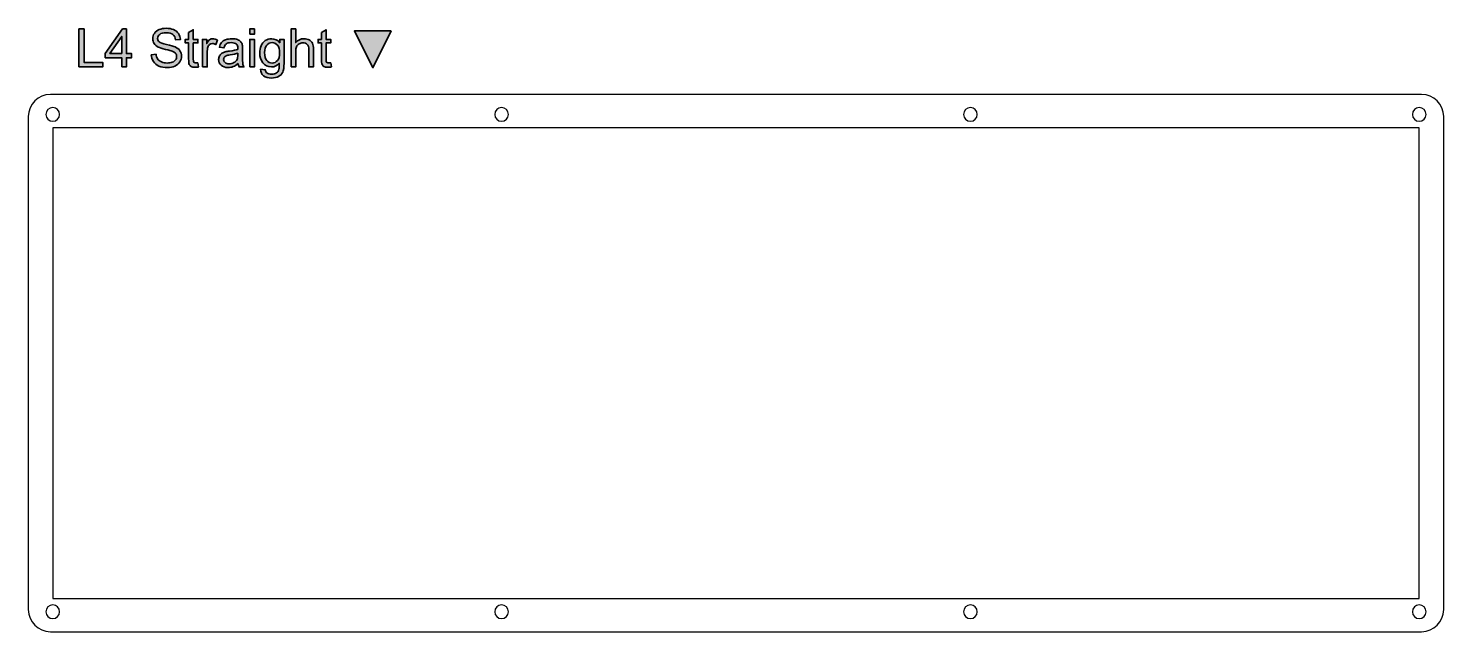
# Model space of a CAD drawing. Header units: millimetres. Extents: x 800 to 1120, y 479 to 616.
import ezdxf

# ---------------------------------------------------------------- set-up
doc = ezdxf.new("R2010")
doc.units = ezdxf.units.MM
doc.header["$MEASUREMENT"] = 0

# ---------------------------------------------------------------- blocks, each defined once
blk = doc.blocks.new('block 2')
at = {"color": 7, "lineweight": 25, "true_color": 0xffffff}
blk.add_open_spline([(1119.99, 484.22), (1119.99, 481.45), (1117.75, 479.22), (1114.99, 479.22), (1114.99, 479.22), (805.01, 479.22), (805.01, 479.22), (802.25, 479.22), (800.01, 481.45), (800.01, 484.22), (800.01, 484.22), (800.01, 595.78), (800.01, 595.78), (800.01, 598.55), (802.25, 600.78), (805.01, 600.78), (805.01, 600.78), (1114.99, 600.78), (1114.99, 600.78), (1117.75, 600.78), (1119.99, 598.55), (1119.99, 595.78), (1119.99, 595.78), (1119.99, 484.22), (1119.99, 484.22)], degree=3, knots=[0, 0, 0, 0, 1, 1, 1, 2, 2, 2, 3, 3, 3, 4, 4, 4, 5, 5, 5, 6, 6, 6, 7, 7, 7, 8, 8, 8, 8], dxfattribs=at)
blk = doc.blocks.new('block 3')
at = {"color": 7, "lineweight": 25, "true_color": 0xffffff}
blk.add_lwpolyline([(805.54, 486.74), (1114.46, 486.74), (1114.46, 593.26), (805.54, 593.26), (805.54, 486.74)], dxfattribs=at)
blk = doc.blocks.new('block 4')
at = {"color": 7, "lineweight": 25, "true_color": 0xffffff}
blk.add_open_spline([(905.46, 483.74), (905.46, 484.6), (906.15, 485.29), (907.01, 485.29), (907.86, 485.29), (908.56, 484.6), (908.56, 483.74), (908.56, 482.88), (907.86, 482.19), (907.01, 482.19), (906.15, 482.19), (905.46, 482.88), (905.46, 483.74), (905.46, 483.74), (905.46, 483.74), (905.46, 483.74)], degree=3, knots=[0, 0, 0, 0, 1, 1, 1, 2, 2, 2, 3, 3, 3, 4, 4, 4, 5, 5, 5, 5], dxfattribs=at)
blk = doc.blocks.new('block 5')
at = {"color": 7, "lineweight": 25, "true_color": 0xffffff}
blk.add_open_spline([(1011.44, 596.26), (1011.44, 597.12), (1012.14, 597.81), (1012.99, 597.81), (1013.85, 597.81), (1014.54, 597.12), (1014.54, 596.26), (1014.54, 595.4), (1013.85, 594.71), (1012.99, 594.71), (1012.14, 594.71), (1011.44, 595.4), (1011.44, 596.26), (1011.44, 596.26), (1011.44, 596.26), (1011.44, 596.26)], degree=3, knots=[0, 0, 0, 0, 1, 1, 1, 2, 2, 2, 3, 3, 3, 4, 4, 4, 5, 5, 5, 5], dxfattribs=at)
blk = doc.blocks.new('block 6')
at = {"color": 7, "lineweight": 25, "true_color": 0xffffff}
blk.add_open_spline([(905.46, 596.26), (905.46, 597.12), (906.15, 597.81), (907.01, 597.81), (907.86, 597.81), (908.56, 597.12), (908.56, 596.26), (908.56, 595.4), (907.86, 594.71), (907.01, 594.71), (906.15, 594.71), (905.46, 595.4), (905.46, 596.26), (905.46, 596.26), (905.46, 596.26), (905.46, 596.26)], degree=3, knots=[0, 0, 0, 0, 1, 1, 1, 2, 2, 2, 3, 3, 3, 4, 4, 4, 5, 5, 5, 5], dxfattribs=at)
blk = doc.blocks.new('block 7')
at = {"color": 7, "lineweight": 25, "true_color": 0xffffff}
blk.add_open_spline([(1011.44, 483.74), (1011.44, 484.6), (1012.14, 485.29), (1012.99, 485.29), (1013.85, 485.29), (1014.54, 484.6), (1014.54, 483.74), (1014.54, 482.88), (1013.85, 482.19), (1012.99, 482.19), (1012.14, 482.19), (1011.44, 482.88), (1011.44, 483.74), (1011.44, 483.74), (1011.44, 483.74), (1011.44, 483.74)], degree=3, knots=[0, 0, 0, 0, 1, 1, 1, 2, 2, 2, 3, 3, 3, 4, 4, 4, 5, 5, 5, 5], dxfattribs=at)
blk = doc.blocks.new('block 8')
at = {"color": 7, "lineweight": 25, "true_color": 0xffffff}
blk.add_open_spline([(803.99, 483.74), (803.99, 484.6), (804.68, 485.29), (805.54, 485.29), (806.39, 485.29), (807.09, 484.6), (807.09, 483.74), (807.09, 482.88), (806.39, 482.19), (805.54, 482.19), (804.68, 482.19), (803.99, 482.88), (803.99, 483.74), (803.99, 483.74), (803.99, 483.74), (803.99, 483.74)], degree=3, knots=[0, 0, 0, 0, 1, 1, 1, 2, 2, 2, 3, 3, 3, 4, 4, 4, 5, 5, 5, 5], dxfattribs=at)
blk = doc.blocks.new('block 9')
at = {"color": 7, "lineweight": 25, "true_color": 0xffffff}
blk.add_open_spline([(1112.91, 596.26), (1112.91, 597.12), (1113.61, 597.81), (1114.46, 597.81), (1115.32, 597.81), (1116.01, 597.12), (1116.01, 596.26), (1116.01, 595.4), (1115.32, 594.71), (1114.46, 594.71), (1113.61, 594.71), (1112.91, 595.4), (1112.91, 596.26), (1112.91, 596.26), (1112.91, 596.26), (1112.91, 596.26)], degree=3, knots=[0, 0, 0, 0, 1, 1, 1, 2, 2, 2, 3, 3, 3, 4, 4, 4, 5, 5, 5, 5], dxfattribs=at)
blk = doc.blocks.new('block 10')
at = {"color": 7, "lineweight": 25, "true_color": 0xffffff}
blk.add_open_spline([(803.99, 596.26), (803.99, 597.12), (804.68, 597.81), (805.54, 597.81), (806.39, 597.81), (807.09, 597.12), (807.09, 596.26), (807.09, 595.4), (806.39, 594.71), (805.54, 594.71), (804.68, 594.71), (803.99, 595.4), (803.99, 596.26), (803.99, 596.26), (803.99, 596.26), (803.99, 596.26)], degree=3, knots=[0, 0, 0, 0, 1, 1, 1, 2, 2, 2, 3, 3, 3, 4, 4, 4, 5, 5, 5, 5], dxfattribs=at)
blk = doc.blocks.new('block 11')
at = {"color": 7, "lineweight": 25, "true_color": 0xffffff}
blk.add_open_spline([(1112.91, 483.74), (1112.91, 484.6), (1113.61, 485.29), (1114.46, 485.29), (1115.32, 485.29), (1116.01, 484.6), (1116.01, 483.74), (1116.01, 482.88), (1115.32, 482.19), (1114.46, 482.19), (1113.61, 482.19), (1112.91, 482.88), (1112.91, 483.74), (1112.91, 483.74), (1112.91, 483.74), (1112.91, 483.74)], degree=3, knots=[0, 0, 0, 0, 1, 1, 1, 2, 2, 2, 3, 3, 3, 4, 4, 4, 5, 5, 5, 5], dxfattribs=at)
blk = doc.blocks.new('block 12')
at = {"true_color": 0xed1c24}
h = blk.add_hatch(color=240, dxfattribs=at)
h.dxf.hatch_style = 2
h.paths.add_polyline_path([(811.47, 607.02), (811.47, 615.61), (812.61, 615.61), (812.61, 608.04), (816.84, 608.04), (816.84, 607.02)])
h = blk.add_hatch(color=240, dxfattribs=at)
h.dxf.hatch_style = 2
h.paths.add_polyline_path([(821.14, 607.02), (821.14, 609.08), (817.42, 609.08), (817.42, 610.05), (821.34, 615.61), (822.2, 615.61), (822.2, 610.05), (823.36, 610.05), (823.36, 609.08), (822.2, 609.08), (822.2, 607.02)])
h.paths.add_polyline_path([(821.14, 610.05), (821.14, 613.92), (818.46, 610.05)])
h = blk.add_hatch(color=240, dxfattribs=at)
h.dxf.hatch_style = 2
edge = h.paths.add_edge_path()
edge.add_spline(control_points=[(827.81, 609.78), (827.81, 609.78), (828.88, 609.88), (828.88, 609.88), (828.94, 609.45), (829.05, 609.1), (829.24, 608.82), (829.42, 608.54), (829.71, 608.32), (830.1, 608.15), (830.49, 607.98), (830.93, 607.9), (831.42, 607.9), (831.86, 607.9), (832.24, 607.96), (832.57, 608.09), (832.9, 608.22), (833.15, 608.4), (833.31, 608.62), (833.47, 608.85), (833.55, 609.09), (833.55, 609.36), (833.55, 609.63), (833.48, 609.86), (833.32, 610.06), (833.16, 610.26), (832.91, 610.43), (832.55, 610.57), (832.32, 610.66), (831.81, 610.8), (831.02, 610.99), (830.23, 611.18), (829.68, 611.36), (829.36, 611.52), (828.95, 611.74), (828.64, 612.01), (828.44, 612.32), (828.24, 612.64), (828.14, 613), (828.14, 613.39), (828.14, 613.83), (828.26, 614.23), (828.51, 614.61), (828.76, 614.99), (829.12, 615.27), (829.59, 615.47), (830.06, 615.66), (830.59, 615.76), (831.16, 615.76), (831.8, 615.76), (832.36, 615.66), (832.85, 615.45), (833.33, 615.25), (833.71, 614.95), (833.97, 614.55), (834.23, 614.15), (834.37, 613.7), (834.39, 613.19), (834.39, 613.19), (833.3, 613.11), (833.3, 613.11), (833.24, 613.65), (833.05, 614.07), (832.71, 614.34), (832.37, 614.62), (831.87, 614.76), (831.21, 614.76), (830.52, 614.76), (830.02, 614.63), (829.71, 614.38), (829.39, 614.13), (829.24, 613.82), (829.24, 613.47), (829.24, 613.16), (829.35, 612.91), (829.57, 612.71), (829.79, 612.51), (830.36, 612.3), (831.28, 612.1), (832.21, 611.89), (832.84, 611.7), (833.19, 611.55), (833.69, 611.32), (834.05, 611.03), (834.29, 610.67), (834.53, 610.32), (834.65, 609.91), (834.65, 609.45), (834.65, 608.99), (834.52, 608.56), (834.26, 608.16), (834, 607.75), (833.62, 607.44), (833.13, 607.21), (832.64, 606.99), (832.09, 606.88), (831.47, 606.88), (830.7, 606.88), (830.05, 606.99), (829.52, 607.22), (829, 607.44), (828.58, 607.78), (828.28, 608.24), (827.99, 608.69), (827.83, 609.21), (827.81, 609.78)], knot_values=[0, 0, 0, 0, 1, 1, 1, 2, 2, 2, 3, 3, 3, 4, 4, 4, 5, 5, 5, 6, 6, 6, 7, 7, 7, 8, 8, 8, 9, 9, 9, 10, 10, 10, 11, 11, 11, 12, 12, 12, 13, 13, 13, 14, 14, 14, 15, 15, 15, 16, 16, 16, 17, 17, 17, 18, 18, 18, 19, 19, 19, 20, 20, 20, 21, 21, 21, 22, 22, 22, 23, 23, 23, 24, 24, 24, 25, 25, 25, 26, 26, 26, 27, 27, 27, 28, 28, 28, 29, 29, 29, 30, 30, 30, 31, 31, 31, 32, 32, 32, 33, 33, 33, 34, 34, 34, 35, 35, 35, 35], degree=3, periodic=1)
h = blk.add_hatch(color=240, dxfattribs=at)
h.dxf.hatch_style = 2
edge = h.paths.add_edge_path()
edge.add_spline(control_points=[(838.37, 607.97), (838.37, 607.97), (838.52, 607.04), (838.52, 607.04), (838.23, 606.97), (837.96, 606.94), (837.73, 606.94), (837.34, 606.94), (837.05, 607), (836.84, 607.12), (836.62, 607.24), (836.48, 607.4), (836.39, 607.6), (836.3, 607.8), (836.26, 608.21), (836.26, 608.85), (836.26, 608.85), (836.26, 612.43), (836.26, 612.43), (836.26, 612.43), (835.49, 612.43), (835.49, 612.43), (835.49, 612.43), (835.49, 613.25), (835.49, 613.25), (835.49, 613.25), (836.26, 613.25), (836.26, 613.25), (836.26, 613.25), (836.26, 614.79), (836.26, 614.79), (836.26, 614.79), (837.31, 615.42), (837.31, 615.42), (837.31, 615.42), (837.31, 613.25), (837.31, 613.25), (837.31, 613.25), (838.37, 613.25), (838.37, 613.25), (838.37, 613.25), (838.37, 612.43), (838.37, 612.43), (838.37, 612.43), (837.31, 612.43), (837.31, 612.43), (837.31, 612.43), (837.31, 608.79), (837.31, 608.79), (837.31, 608.49), (837.33, 608.29), (837.37, 608.21), (837.4, 608.12), (837.46, 608.05), (837.55, 608), (837.63, 607.95), (837.75, 607.93), (837.91, 607.93), (838.03, 607.93), (838.18, 607.94), (838.37, 607.97)], knot_values=[0, 0, 0, 0, 1, 1, 1, 2, 2, 2, 3, 3, 3, 4, 4, 4, 5, 5, 5, 6, 6, 6, 7, 7, 7, 8, 8, 8, 9, 9, 9, 10, 10, 10, 11, 11, 11, 12, 12, 12, 13, 13, 13, 14, 14, 14, 15, 15, 15, 16, 16, 16, 17, 17, 17, 18, 18, 18, 19, 19, 19, 20, 20, 20, 20], degree=3, periodic=1)
h = blk.add_hatch(color=240, dxfattribs=at)
h.dxf.hatch_style = 2
h.paths.add_polyline_path([(850.08, 614.4), (850.08, 615.61), (851.13, 615.61), (851.13, 614.4)])
h.paths.add_polyline_path([(850.08, 607.02), (850.08, 613.25), (851.13, 613.25), (851.13, 607.02)])
h = blk.add_hatch(color=240, dxfattribs=at)
h.dxf.hatch_style = 2
edge = h.paths.add_edge_path()
edge.add_spline(control_points=[(859.41, 607.02), (859.41, 607.02), (859.41, 615.61), (859.41, 615.61), (859.41, 615.61), (860.47, 615.61), (860.47, 615.61), (860.47, 615.61), (860.47, 612.53), (860.47, 612.53), (860.96, 613.1), (861.58, 613.39), (862.33, 613.39), (862.79, 613.39), (863.19, 613.3), (863.53, 613.11), (863.87, 612.93), (864.11, 612.68), (864.26, 612.36), (864.41, 612.04), (864.48, 611.58), (864.48, 610.97), (864.48, 610.97), (864.48, 607.02), (864.48, 607.02), (864.48, 607.02), (863.43, 607.02), (863.43, 607.02), (863.43, 607.02), (863.43, 610.97), (863.43, 610.97), (863.43, 611.49), (863.31, 611.88), (863.08, 612.12), (862.85, 612.36), (862.53, 612.48), (862.11, 612.48), (861.8, 612.48), (861.51, 612.4), (861.23, 612.24), (860.96, 612.07), (860.76, 611.85), (860.64, 611.58), (860.53, 611.3), (860.47, 610.92), (860.47, 610.43), (860.47, 610.43), (860.47, 607.02), (860.47, 607.02), (860.47, 607.02), (859.41, 607.02), (859.41, 607.02)], knot_values=[0, 0, 0, 0, 1, 1, 1, 2, 2, 2, 3, 3, 3, 4, 4, 4, 5, 5, 5, 6, 6, 6, 7, 7, 7, 8, 8, 8, 9, 9, 9, 10, 10, 10, 11, 11, 11, 12, 12, 12, 13, 13, 13, 14, 14, 14, 15, 15, 15, 16, 16, 16, 17, 17, 17, 17], degree=3, periodic=1)
h = blk.add_hatch(color=240, dxfattribs=at)
h.dxf.hatch_style = 2
edge = h.paths.add_edge_path()
edge.add_spline(control_points=[(868.39, 607.97), (868.39, 607.97), (868.54, 607.04), (868.54, 607.04), (868.24, 606.97), (867.98, 606.94), (867.74, 606.94), (867.36, 606.94), (867.06, 607), (866.85, 607.12), (866.64, 607.24), (866.49, 607.4), (866.41, 607.6), (866.32, 607.8), (866.28, 608.21), (866.28, 608.85), (866.28, 608.85), (866.28, 612.43), (866.28, 612.43), (866.28, 612.43), (865.51, 612.43), (865.51, 612.43), (865.51, 612.43), (865.51, 613.25), (865.51, 613.25), (865.51, 613.25), (866.28, 613.25), (866.28, 613.25), (866.28, 613.25), (866.28, 614.79), (866.28, 614.79), (866.28, 614.79), (867.33, 615.42), (867.33, 615.42), (867.33, 615.42), (867.33, 613.25), (867.33, 613.25), (867.33, 613.25), (868.39, 613.25), (868.39, 613.25), (868.39, 613.25), (868.39, 612.43), (868.39, 612.43), (868.39, 612.43), (867.33, 612.43), (867.33, 612.43), (867.33, 612.43), (867.33, 608.79), (867.33, 608.79), (867.33, 608.49), (867.35, 608.29), (867.38, 608.21), (867.42, 608.12), (867.48, 608.05), (867.57, 608), (867.65, 607.95), (867.77, 607.93), (867.93, 607.93), (868.04, 607.93), (868.2, 607.94), (868.39, 607.97)], knot_values=[0, 0, 0, 0, 1, 1, 1, 2, 2, 2, 3, 3, 3, 4, 4, 4, 5, 5, 5, 6, 6, 6, 7, 7, 7, 8, 8, 8, 9, 9, 9, 10, 10, 10, 11, 11, 11, 12, 12, 12, 13, 13, 13, 14, 14, 14, 15, 15, 15, 16, 16, 16, 17, 17, 17, 18, 18, 18, 19, 19, 19, 20, 20, 20, 20], degree=3, periodic=1)
h = blk.add_hatch(color=240, dxfattribs=at)
h.dxf.hatch_style = 2
h.paths.add_polyline_path([(882.06, 615.16), (877.9, 606.84), (873.74, 615.16)])
h = blk.add_hatch(color=240, dxfattribs=at)
h.dxf.hatch_style = 2
edge = h.paths.add_edge_path()
edge.add_spline(control_points=[(839.39, 607.02), (839.39, 607.02), (839.39, 613.25), (839.39, 613.25), (839.39, 613.25), (840.34, 613.25), (840.34, 613.25), (840.34, 613.25), (840.34, 612.3), (840.34, 612.3), (840.58, 612.74), (840.81, 613.04), (841.01, 613.18), (841.22, 613.32), (841.44, 613.39), (841.69, 613.39), (842.04, 613.39), (842.4, 613.27), (842.77, 613.05), (842.77, 613.05), (842.41, 612.07), (842.41, 612.07), (842.15, 612.22), (841.89, 612.3), (841.63, 612.3), (841.4, 612.3), (841.2, 612.23), (841.01, 612.09), (840.83, 611.95), (840.7, 611.76), (840.62, 611.51), (840.5, 611.14), (840.45, 610.73), (840.45, 610.28), (840.45, 610.28), (840.45, 607.02), (840.45, 607.02), (840.45, 607.02), (839.39, 607.02), (839.39, 607.02)], knot_values=[0, 0, 0, 0, 1, 1, 1, 2, 2, 2, 3, 3, 3, 4, 4, 4, 5, 5, 5, 6, 6, 6, 7, 7, 7, 8, 8, 8, 9, 9, 9, 10, 10, 10, 11, 11, 11, 12, 12, 12, 13, 13, 13, 13], degree=3, periodic=1)
h = blk.add_hatch(color=240, dxfattribs=at)
h.dxf.hatch_style = 2
edge = h.paths.add_edge_path()
edge.add_spline(control_points=[(847.46, 607.79), (847.07, 607.46), (846.69, 607.23), (846.33, 607.09), (845.97, 606.95), (845.58, 606.88), (845.17, 606.88), (844.48, 606.88), (843.96, 607.05), (843.59, 607.38), (843.22, 607.72), (843.04, 608.15), (843.04, 608.66), (843.04, 608.97), (843.11, 609.25), (843.25, 609.5), (843.39, 609.75), (843.57, 609.95), (843.79, 610.11), (844.02, 610.26), (844.27, 610.37), (844.55, 610.45), (844.76, 610.51), (845.07, 610.56), (845.49, 610.61), (846.34, 610.71), (846.97, 610.83), (847.37, 610.97), (847.37, 611.12), (847.38, 611.21), (847.38, 611.25), (847.38, 611.68), (847.28, 611.98), (847.08, 612.16), (846.81, 612.4), (846.41, 612.51), (845.88, 612.51), (845.38, 612.51), (845.01, 612.43), (844.78, 612.25), (844.54, 612.08), (844.37, 611.77), (844.25, 611.33), (844.25, 611.33), (843.22, 611.47), (843.22, 611.47), (843.32, 611.91), (843.47, 612.27), (843.69, 612.54), (843.9, 612.81), (844.21, 613.02), (844.62, 613.17), (845.02, 613.31), (845.49, 613.39), (846.03, 613.39), (846.56, 613.39), (846.99, 613.32), (847.32, 613.2), (847.66, 613.07), (847.9, 612.92), (848.06, 612.73), (848.21, 612.54), (848.32, 612.3), (848.38, 612.01), (848.42, 611.83), (848.44, 611.51), (848.44, 611.04), (848.44, 611.04), (848.44, 609.63), (848.44, 609.63), (848.44, 608.65), (848.46, 608.03), (848.5, 607.77), (848.55, 607.51), (848.64, 607.26), (848.77, 607.02), (848.77, 607.02), (847.67, 607.02), (847.67, 607.02), (847.56, 607.24), (847.49, 607.5), (847.46, 607.79)], knot_values=[0, 0, 0, 0, 1, 1, 1, 2, 2, 2, 3, 3, 3, 4, 4, 4, 5, 5, 5, 6, 6, 6, 7, 7, 7, 8, 8, 8, 9, 9, 9, 10, 10, 10, 11, 11, 11, 12, 12, 12, 13, 13, 13, 14, 14, 14, 15, 15, 15, 16, 16, 16, 17, 17, 17, 18, 18, 18, 19, 19, 19, 20, 20, 20, 21, 21, 21, 22, 22, 22, 23, 23, 23, 24, 24, 24, 25, 25, 25, 26, 26, 26, 27, 27, 27, 27], degree=3, periodic=1)
edge = h.paths.add_edge_path()
edge.add_spline(control_points=[(847.37, 610.15), (846.99, 609.99), (846.41, 609.86), (845.65, 609.75), (845.21, 609.69), (844.91, 609.62), (844.73, 609.54), (844.55, 609.46), (844.41, 609.35), (844.31, 609.19), (844.21, 609.04), (844.17, 608.88), (844.17, 608.69), (844.17, 608.41), (844.27, 608.18), (844.49, 607.99), (844.7, 607.8), (845.01, 607.71), (845.42, 607.71), (845.83, 607.71), (846.19, 607.8), (846.5, 607.98), (846.82, 608.15), (847.05, 608.4), (847.2, 608.71), (847.31, 608.94), (847.37, 609.3), (847.37, 609.76), (847.37, 609.76), (847.37, 610.15), (847.37, 610.15)], knot_values=[0, 0, 0, 0, 1, 1, 1, 2, 2, 2, 3, 3, 3, 4, 4, 4, 5, 5, 5, 6, 6, 6, 7, 7, 7, 8, 8, 8, 9, 9, 9, 10, 10, 10, 10], degree=3, periodic=1)
h = blk.add_hatch(color=240, dxfattribs=at)
h.dxf.hatch_style = 2
edge = h.paths.add_edge_path()
edge.add_spline(control_points=[(852.54, 606.51), (852.54, 606.51), (853.57, 606.36), (853.57, 606.36), (853.61, 606.04), (853.73, 605.81), (853.93, 605.66), (854.19, 605.47), (854.55, 605.37), (855, 605.37), (855.49, 605.37), (855.87, 605.47), (856.13, 605.66), (856.4, 605.86), (856.58, 606.13), (856.67, 606.48), (856.72, 606.7), (856.75, 607.15), (856.75, 607.84), (856.29, 607.3), (855.71, 607.02), (855.02, 607.02), (854.17, 607.02), (853.51, 607.33), (853.04, 607.95), (852.57, 608.57), (852.33, 609.31), (852.33, 610.17), (852.33, 610.76), (852.44, 611.31), (852.66, 611.81), (852.87, 612.32), (853.18, 612.7), (853.59, 612.98), (854, 613.25), (854.48, 613.39), (855.03, 613.39), (855.76, 613.39), (856.37, 613.09), (856.85, 612.5), (856.85, 612.5), (856.85, 613.25), (856.85, 613.25), (856.85, 613.25), (857.82, 613.25), (857.82, 613.25), (857.82, 613.25), (857.82, 607.87), (857.82, 607.87), (857.82, 606.9), (857.72, 606.21), (857.52, 605.81), (857.33, 605.4), (857.01, 605.08), (856.58, 604.85), (856.16, 604.62), (855.63, 604.5), (855.01, 604.5), (854.26, 604.5), (853.66, 604.67), (853.21, 605), (852.75, 605.33), (852.53, 605.84), (852.54, 606.51)], knot_values=[0, 0, 0, 0, 1, 1, 1, 2, 2, 2, 3, 3, 3, 4, 4, 4, 5, 5, 5, 6, 6, 6, 7, 7, 7, 8, 8, 8, 9, 9, 9, 10, 10, 10, 11, 11, 11, 12, 12, 12, 13, 13, 13, 14, 14, 14, 15, 15, 15, 16, 16, 16, 17, 17, 17, 18, 18, 18, 19, 19, 19, 20, 20, 20, 21, 21, 21, 21], degree=3, periodic=1)
edge = h.paths.add_edge_path()
edge.add_spline(control_points=[(853.42, 610.25), (853.42, 609.43), (853.58, 608.83), (853.9, 608.46), (854.23, 608.08), (854.63, 607.9), (855.12, 607.9), (855.61, 607.9), (856.01, 608.08), (856.34, 608.46), (856.67, 608.83), (856.83, 609.41), (856.83, 610.21), (856.83, 610.97), (856.67, 611.55), (856.33, 611.93), (855.99, 612.32), (855.58, 612.51), (855.11, 612.51), (854.64, 612.51), (854.24, 612.32), (853.91, 611.94), (853.58, 611.56), (853.42, 611), (853.42, 610.25)], knot_values=[0, 0, 0, 0, 1, 1, 1, 2, 2, 2, 3, 3, 3, 4, 4, 4, 5, 5, 5, 6, 6, 6, 7, 7, 7, 8, 8, 8, 8], degree=3, periodic=1)
at = {"color": 240, "lineweight": 35, "true_color": 0xed1c24}
for points in [[(811.47, 607.02), (811.47, 615.61), (812.61, 615.61), (812.61, 608.04), (816.84, 608.04), (816.84, 607.02), (811.47, 607.02)], [(821.14, 607.02), (821.14, 609.08), (817.42, 609.08), (817.42, 610.05), (821.34, 615.61), (822.2, 615.61), (822.2, 610.05), (823.36, 610.05), (823.36, 609.08), (822.2, 609.08), (822.2, 607.02), (821.14, 607.02)], [(850.08, 614.4), (850.08, 615.61), (851.13, 615.61), (851.13, 614.4), (850.08, 614.4)], [(882.06, 615.16), (877.9, 606.84), (873.74, 615.16), (882.06, 615.16)], [(821.14, 610.05), (821.14, 613.92), (818.46, 610.05), (821.14, 610.05)], [(850.08, 607.02), (850.08, 613.25), (851.13, 613.25), (851.13, 607.02), (850.08, 607.02)]]:
    blk.add_lwpolyline(points, dxfattribs=at)
for points, knots in [([(827.81, 609.78), (827.81, 609.78), (828.88, 609.88), (828.88, 609.88), (828.94, 609.45), (829.05, 609.1), (829.24, 608.82), (829.42, 608.54), (829.71, 608.32), (830.1, 608.15), (830.49, 607.98), (830.93, 607.9), (831.42, 607.9), (831.86, 607.9), (832.24, 607.96), (832.57, 608.09), (832.9, 608.22), (833.15, 608.4), (833.31, 608.62), (833.47, 608.85), (833.55, 609.09), (833.55, 609.36), (833.55, 609.63), (833.48, 609.86), (833.32, 610.06), (833.16, 610.26), (832.91, 610.43), (832.55, 610.57), (832.32, 610.66), (831.81, 610.8), (831.02, 610.99), (830.23, 611.18), (829.68, 611.36), (829.36, 611.52), (828.95, 611.74), (828.64, 612.01), (828.44, 612.32), (828.24, 612.64), (828.14, 613), (828.14, 613.39), (828.14, 613.83), (828.26, 614.23), (828.51, 614.61), (828.76, 614.99), (829.12, 615.27), (829.59, 615.47), (830.06, 615.66), (830.59, 615.76), (831.16, 615.76), (831.8, 615.76), (832.36, 615.66), (832.85, 615.45), (833.33, 615.25), (833.71, 614.95), (833.97, 614.55), (834.23, 614.15), (834.37, 613.7), (834.39, 613.19), (834.39, 613.19), (833.3, 613.11), (833.3, 613.11), (833.24, 613.65), (833.05, 614.07), (832.71, 614.34), (832.37, 614.62), (831.87, 614.76), (831.21, 614.76), (830.52, 614.76), (830.02, 614.63), (829.71, 614.38), (829.39, 614.13), (829.24, 613.82), (829.24, 613.47), (829.24, 613.16), (829.35, 612.91), (829.57, 612.71), (829.79, 612.51), (830.36, 612.3), (831.28, 612.1), (832.21, 611.89), (832.84, 611.7), (833.19, 611.55), (833.69, 611.32), (834.05, 611.03), (834.29, 610.67), (834.53, 610.32), (834.65, 609.91), (834.65, 609.45), (834.65, 608.99), (834.52, 608.56), (834.26, 608.16), (834, 607.75), (833.62, 607.44), (833.13, 607.21), (832.64, 606.99), (832.09, 606.88), (831.47, 606.88), (830.7, 606.88), (830.05, 606.99), (829.52, 607.22), (829, 607.44), (828.58, 607.78), (828.28, 608.24), (827.99, 608.69), (827.83, 609.21), (827.81, 609.78)], [0, 0, 0, 0, 1, 1, 1, 2, 2, 2, 3, 3, 3, 4, 4, 4, 5, 5, 5, 6, 6, 6, 7, 7, 7, 8, 8, 8, 9, 9, 9, 10, 10, 10, 11, 11, 11, 12, 12, 12, 13, 13, 13, 14, 14, 14, 15, 15, 15, 16, 16, 16, 17, 17, 17, 18, 18, 18, 19, 19, 19, 20, 20, 20, 21, 21, 21, 22, 22, 22, 23, 23, 23, 24, 24, 24, 25, 25, 25, 26, 26, 26, 27, 27, 27, 28, 28, 28, 29, 29, 29, 30, 30, 30, 31, 31, 31, 32, 32, 32, 33, 33, 33, 34, 34, 34, 35, 35, 35, 35]), ([(838.37, 607.97), (838.37, 607.97), (838.52, 607.04), (838.52, 607.04), (838.23, 606.97), (837.96, 606.94), (837.73, 606.94), (837.34, 606.94), (837.05, 607), (836.84, 607.12), (836.62, 607.24), (836.48, 607.4), (836.39, 607.6), (836.3, 607.8), (836.26, 608.21), (836.26, 608.85), (836.26, 608.85), (836.26, 612.43), (836.26, 612.43), (836.26, 612.43), (835.49, 612.43), (835.49, 612.43), (835.49, 612.43), (835.49, 613.25), (835.49, 613.25), (835.49, 613.25), (836.26, 613.25), (836.26, 613.25), (836.26, 613.25), (836.26, 614.79), (836.26, 614.79), (836.26, 614.79), (837.31, 615.42), (837.31, 615.42), (837.31, 615.42), (837.31, 613.25), (837.31, 613.25), (837.31, 613.25), (838.37, 613.25), (838.37, 613.25), (838.37, 613.25), (838.37, 612.43), (838.37, 612.43), (838.37, 612.43), (837.31, 612.43), (837.31, 612.43), (837.31, 612.43), (837.31, 608.79), (837.31, 608.79), (837.31, 608.49), (837.33, 608.29), (837.37, 608.21), (837.4, 608.12), (837.46, 608.05), (837.55, 608), (837.63, 607.95), (837.75, 607.93), (837.91, 607.93), (838.03, 607.93), (838.18, 607.94), (838.37, 607.97)], [0, 0, 0, 0, 1, 1, 1, 2, 2, 2, 3, 3, 3, 4, 4, 4, 5, 5, 5, 6, 6, 6, 7, 7, 7, 8, 8, 8, 9, 9, 9, 10, 10, 10, 11, 11, 11, 12, 12, 12, 13, 13, 13, 14, 14, 14, 15, 15, 15, 16, 16, 16, 17, 17, 17, 18, 18, 18, 19, 19, 19, 20, 20, 20, 20]), ([(859.41, 607.02), (859.41, 607.02), (859.41, 615.61), (859.41, 615.61), (859.41, 615.61), (860.47, 615.61), (860.47, 615.61), (860.47, 615.61), (860.47, 612.53), (860.47, 612.53), (860.96, 613.1), (861.58, 613.39), (862.33, 613.39), (862.79, 613.39), (863.19, 613.3), (863.53, 613.11), (863.87, 612.93), (864.11, 612.68), (864.26, 612.36), (864.41, 612.04), (864.48, 611.58), (864.48, 610.97), (864.48, 610.97), (864.48, 607.02), (864.48, 607.02), (864.48, 607.02), (863.43, 607.02), (863.43, 607.02), (863.43, 607.02), (863.43, 610.97), (863.43, 610.97), (863.43, 611.49), (863.31, 611.88), (863.08, 612.12), (862.85, 612.36), (862.53, 612.48), (862.11, 612.48), (861.8, 612.48), (861.51, 612.4), (861.23, 612.24), (860.96, 612.07), (860.76, 611.85), (860.64, 611.58), (860.53, 611.3), (860.47, 610.92), (860.47, 610.43), (860.47, 610.43), (860.47, 607.02), (860.47, 607.02), (860.47, 607.02), (859.41, 607.02), (859.41, 607.02)], [0, 0, 0, 0, 1, 1, 1, 2, 2, 2, 3, 3, 3, 4, 4, 4, 5, 5, 5, 6, 6, 6, 7, 7, 7, 8, 8, 8, 9, 9, 9, 10, 10, 10, 11, 11, 11, 12, 12, 12, 13, 13, 13, 14, 14, 14, 15, 15, 15, 16, 16, 16, 17, 17, 17, 17]), ([(868.39, 607.97), (868.39, 607.97), (868.54, 607.04), (868.54, 607.04), (868.24, 606.97), (867.98, 606.94), (867.74, 606.94), (867.36, 606.94), (867.06, 607), (866.85, 607.12), (866.64, 607.24), (866.49, 607.4), (866.41, 607.6), (866.32, 607.8), (866.28, 608.21), (866.28, 608.85), (866.28, 608.85), (866.28, 612.43), (866.28, 612.43), (866.28, 612.43), (865.51, 612.43), (865.51, 612.43), (865.51, 612.43), (865.51, 613.25), (865.51, 613.25), (865.51, 613.25), (866.28, 613.25), (866.28, 613.25), (866.28, 613.25), (866.28, 614.79), (866.28, 614.79), (866.28, 614.79), (867.33, 615.42), (867.33, 615.42), (867.33, 615.42), (867.33, 613.25), (867.33, 613.25), (867.33, 613.25), (868.39, 613.25), (868.39, 613.25), (868.39, 613.25), (868.39, 612.43), (868.39, 612.43), (868.39, 612.43), (867.33, 612.43), (867.33, 612.43), (867.33, 612.43), (867.33, 608.79), (867.33, 608.79), (867.33, 608.49), (867.35, 608.29), (867.38, 608.21), (867.42, 608.12), (867.48, 608.05), (867.57, 608), (867.65, 607.95), (867.77, 607.93), (867.93, 607.93), (868.04, 607.93), (868.2, 607.94), (868.39, 607.97)], [0, 0, 0, 0, 1, 1, 1, 2, 2, 2, 3, 3, 3, 4, 4, 4, 5, 5, 5, 6, 6, 6, 7, 7, 7, 8, 8, 8, 9, 9, 9, 10, 10, 10, 11, 11, 11, 12, 12, 12, 13, 13, 13, 14, 14, 14, 15, 15, 15, 16, 16, 16, 17, 17, 17, 18, 18, 18, 19, 19, 19, 20, 20, 20, 20]), ([(839.39, 607.02), (839.39, 607.02), (839.39, 613.25), (839.39, 613.25), (839.39, 613.25), (840.34, 613.25), (840.34, 613.25), (840.34, 613.25), (840.34, 612.3), (840.34, 612.3), (840.58, 612.74), (840.81, 613.04), (841.01, 613.18), (841.22, 613.32), (841.44, 613.39), (841.69, 613.39), (842.04, 613.39), (842.4, 613.27), (842.77, 613.05), (842.77, 613.05), (842.41, 612.07), (842.41, 612.07), (842.15, 612.22), (841.89, 612.3), (841.63, 612.3), (841.4, 612.3), (841.2, 612.23), (841.01, 612.09), (840.83, 611.95), (840.7, 611.76), (840.62, 611.51), (840.5, 611.14), (840.45, 610.73), (840.45, 610.28), (840.45, 610.28), (840.45, 607.02), (840.45, 607.02), (840.45, 607.02), (839.39, 607.02), (839.39, 607.02)], [0, 0, 0, 0, 1, 1, 1, 2, 2, 2, 3, 3, 3, 4, 4, 4, 5, 5, 5, 6, 6, 6, 7, 7, 7, 8, 8, 8, 9, 9, 9, 10, 10, 10, 11, 11, 11, 12, 12, 12, 13, 13, 13, 13]), ([(847.46, 607.79), (847.07, 607.46), (846.69, 607.23), (846.33, 607.09), (845.97, 606.95), (845.58, 606.88), (845.17, 606.88), (844.48, 606.88), (843.96, 607.05), (843.59, 607.38), (843.22, 607.72), (843.04, 608.15), (843.04, 608.66), (843.04, 608.97), (843.11, 609.25), (843.25, 609.5), (843.39, 609.75), (843.57, 609.95), (843.79, 610.11), (844.02, 610.26), (844.27, 610.37), (844.55, 610.45), (844.76, 610.51), (845.07, 610.56), (845.49, 610.61), (846.34, 610.71), (846.97, 610.83), (847.37, 610.97), (847.37, 611.12), (847.38, 611.21), (847.38, 611.25), (847.38, 611.68), (847.28, 611.98), (847.08, 612.16), (846.81, 612.4), (846.41, 612.51), (845.88, 612.51), (845.38, 612.51), (845.01, 612.43), (844.78, 612.25), (844.54, 612.08), (844.37, 611.77), (844.25, 611.33), (844.25, 611.33), (843.22, 611.47), (843.22, 611.47), (843.32, 611.91), (843.47, 612.27), (843.69, 612.54), (843.9, 612.81), (844.21, 613.02), (844.62, 613.17), (845.02, 613.31), (845.49, 613.39), (846.03, 613.39), (846.56, 613.39), (846.99, 613.32), (847.32, 613.2), (847.66, 613.07), (847.9, 612.92), (848.06, 612.73), (848.21, 612.54), (848.32, 612.3), (848.38, 612.01), (848.42, 611.83), (848.44, 611.51), (848.44, 611.04), (848.44, 611.04), (848.44, 609.63), (848.44, 609.63), (848.44, 608.65), (848.46, 608.03), (848.5, 607.77), (848.55, 607.51), (848.64, 607.26), (848.77, 607.02), (848.77, 607.02), (847.67, 607.02), (847.67, 607.02), (847.56, 607.24), (847.49, 607.5), (847.46, 607.79)], [0, 0, 0, 0, 1, 1, 1, 2, 2, 2, 3, 3, 3, 4, 4, 4, 5, 5, 5, 6, 6, 6, 7, 7, 7, 8, 8, 8, 9, 9, 9, 10, 10, 10, 11, 11, 11, 12, 12, 12, 13, 13, 13, 14, 14, 14, 15, 15, 15, 16, 16, 16, 17, 17, 17, 18, 18, 18, 19, 19, 19, 20, 20, 20, 21, 21, 21, 22, 22, 22, 23, 23, 23, 24, 24, 24, 25, 25, 25, 26, 26, 26, 27, 27, 27, 27]), ([(852.54, 606.51), (852.54, 606.51), (853.57, 606.36), (853.57, 606.36), (853.61, 606.04), (853.73, 605.81), (853.93, 605.66), (854.19, 605.47), (854.55, 605.37), (855, 605.37), (855.49, 605.37), (855.87, 605.47), (856.13, 605.66), (856.4, 605.86), (856.58, 606.13), (856.67, 606.48), (856.72, 606.7), (856.75, 607.15), (856.75, 607.84), (856.29, 607.3), (855.71, 607.02), (855.02, 607.02), (854.17, 607.02), (853.51, 607.33), (853.04, 607.95), (852.57, 608.57), (852.33, 609.31), (852.33, 610.17), (852.33, 610.76), (852.44, 611.31), (852.66, 611.81), (852.87, 612.32), (853.18, 612.7), (853.59, 612.98), (854, 613.25), (854.48, 613.39), (855.03, 613.39), (855.76, 613.39), (856.37, 613.09), (856.85, 612.5), (856.85, 612.5), (856.85, 613.25), (856.85, 613.25), (856.85, 613.25), (857.82, 613.25), (857.82, 613.25), (857.82, 613.25), (857.82, 607.87), (857.82, 607.87), (857.82, 606.9), (857.72, 606.21), (857.52, 605.81), (857.33, 605.4), (857.01, 605.08), (856.58, 604.85), (856.16, 604.62), (855.63, 604.5), (855.01, 604.5), (854.26, 604.5), (853.66, 604.67), (853.21, 605), (852.75, 605.33), (852.53, 605.84), (852.54, 606.51)], [0, 0, 0, 0, 1, 1, 1, 2, 2, 2, 3, 3, 3, 4, 4, 4, 5, 5, 5, 6, 6, 6, 7, 7, 7, 8, 8, 8, 9, 9, 9, 10, 10, 10, 11, 11, 11, 12, 12, 12, 13, 13, 13, 14, 14, 14, 15, 15, 15, 16, 16, 16, 17, 17, 17, 18, 18, 18, 19, 19, 19, 20, 20, 20, 21, 21, 21, 21]), ([(853.42, 610.25), (853.42, 609.43), (853.58, 608.83), (853.9, 608.46), (854.23, 608.08), (854.63, 607.9), (855.12, 607.9), (855.61, 607.9), (856.01, 608.08), (856.34, 608.46), (856.67, 608.83), (856.83, 609.41), (856.83, 610.21), (856.83, 610.97), (856.67, 611.55), (856.33, 611.93), (855.99, 612.32), (855.58, 612.51), (855.11, 612.51), (854.64, 612.51), (854.24, 612.32), (853.91, 611.94), (853.58, 611.56), (853.42, 611), (853.42, 610.25)], [0, 0, 0, 0, 1, 1, 1, 2, 2, 2, 3, 3, 3, 4, 4, 4, 5, 5, 5, 6, 6, 6, 7, 7, 7, 8, 8, 8, 8]), ([(847.37, 610.15), (846.99, 609.99), (846.41, 609.86), (845.65, 609.75), (845.21, 609.69), (844.91, 609.62), (844.73, 609.54), (844.55, 609.46), (844.41, 609.35), (844.31, 609.19), (844.21, 609.04), (844.17, 608.88), (844.17, 608.69), (844.17, 608.41), (844.27, 608.18), (844.49, 607.99), (844.7, 607.8), (845.01, 607.71), (845.42, 607.71), (845.83, 607.71), (846.19, 607.8), (846.5, 607.98), (846.82, 608.15), (847.05, 608.4), (847.2, 608.71), (847.31, 608.94), (847.37, 609.3), (847.37, 609.76), (847.37, 609.76), (847.37, 610.15), (847.37, 610.15)], [0, 0, 0, 0, 1, 1, 1, 2, 2, 2, 3, 3, 3, 4, 4, 4, 5, 5, 5, 6, 6, 6, 7, 7, 7, 8, 8, 8, 9, 9, 9, 10, 10, 10, 10])]:
    blk.add_open_spline(points, degree=3, knots=knots, dxfattribs=at)

msp = doc.modelspace()

# ---------------------------------------------------------------- block references
for name in ['block 12', 'block 2', 'block 10', 'block 6', 'block 5', 'block 9', 'block 3', 'block 8', 'block 4', 'block 7', 'block 11']:
    msp.add_blockref(name, (0, 0))

doc.saveas('drawing.dxf')
